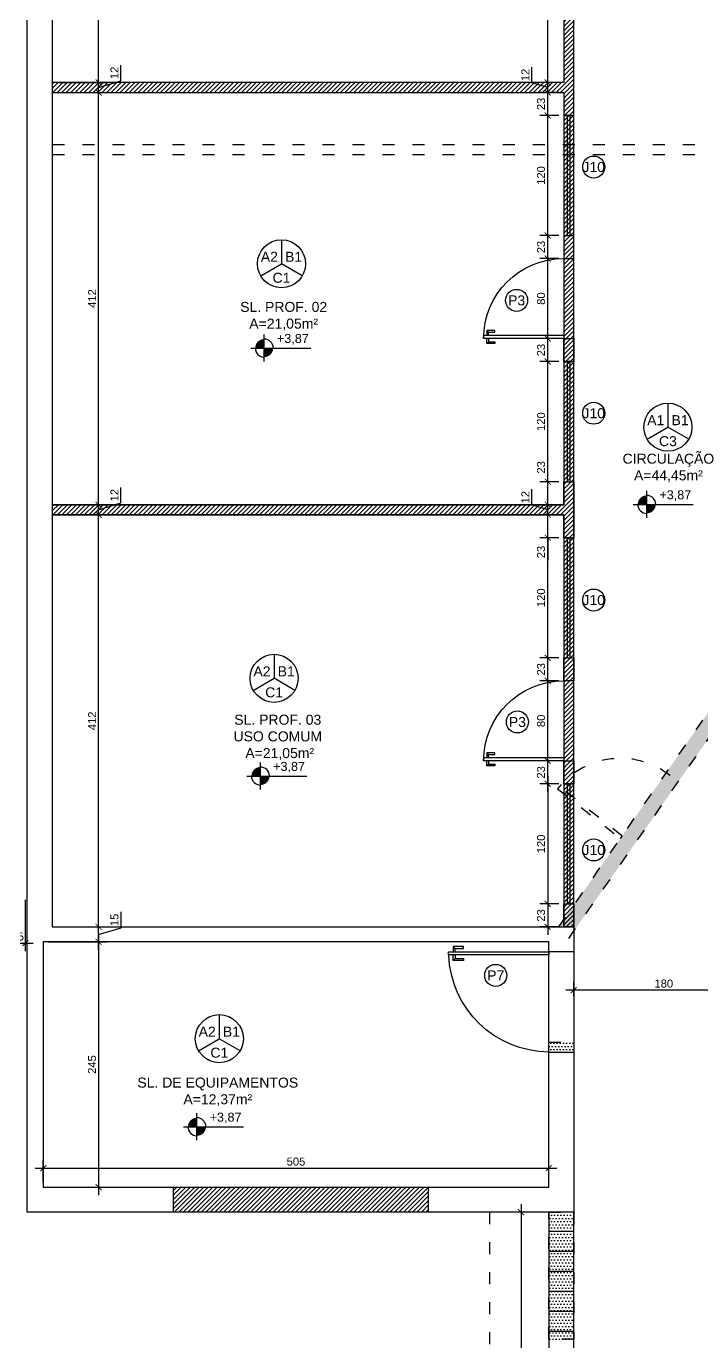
# Model space of a CAD drawing. Header units: millimetres. Extents: x 271 to 8721, y -7686 to -4716.
# Drawn here: x 5244 to 5919, y -7026 to -5711 of the extents above; entities that cross this region are included whole.
import ezdxf
from ezdxf.enums import TextEntityAlignment as Align

# ---------------------------------------------------------------- set-up
doc = ezdxf.new("R2010")
doc.units = ezdxf.units.MM
doc.linetypes.add('ACAD_ISO03W100', pattern=[30, 12, -18])
for name, color, linetype in [('construir', 10, 'Continuous'), ('CONSTRUIR - CARTONADO', 161, 'Continuous'), ('COTA', 8, 'Continuous'), ('demolir', 40, 'ACAD_ISO03W100'), ('demolir - gesso acartonado', 40, 'ACAD_ISO03W100'), ('Esquadrias', 4, 'Continuous'), ('HACHURA', 8, 'Continuous'), ('LEGENDA', 7, 'Continuous'), ('PAREDE', 5, 'Continuous'), ('Projeções', 6, 'ACAD_ISO03W100'), ('SOLEIRA', 8, 'Continuous'), ('Texto', 7, 'Continuous')]:
    doc.layers.add(name, color=color, linetype=linetype)
doc.styles.add('ARIAL', font='Arial.ttf')
doc.dimstyles.new('COTA 50', dxfattribs={"dimscale": 0.5, "dimtxt": 16, "dimasz": 12, "dimexe": 16, "dimexo": 10, "dimgap": 5, "dimtad": 1, "dimrnd": 0.5, "dimtxsty": 'ARIAL', "dimblk": 'ARCHTICK', "dimcen": 2.5, "dimdle": 16, "dimclrd": 8, "dimclre": 8, "dimclrt": 7, "dimadec": 0, "dimazin": 0, "dimtfac": 1, "dimtmove": 1, "dimatfit": 3, "dimfxl": 1, "dimarcsym": 0})
pattern_1 = [(0, (5282.4602, -15706.2104), (1.5875, 3.175), [0, -3.175])]

# ---------------------------------------------------------------- blocks, each defined once
blk = doc.blocks.new('_ArchTick')
at = {"layer": 'Texto', "color": 0, "const_width": 0.15}
blk.add_lwpolyline([(-0.5, -0.5), (0.5, 0.5)], dxfattribs=at)
blk = doc.blocks.new('*D48')
at = {"layer": 'COTA', "color": 8, "lineweight": -2, "transparency": 16777216}
for p, q in [((5228.2, -6584.1), (5228.2, -6635.3)), ((5243.2, -6584.1), (5243.2, -6635.3)), ((5220.2, -6627.3), (5251.2, -6627.3))]:
    blk.add_line(p, q, dxfattribs=at)
at = {"layer": 'Defpoints', "color": 0, "lineweight": -3, "transparency": 16777216}
for p in [(5228.2, -6579.1), (5243.2, -6579.1), (5243.2, -6627.3)]:
    blk.add_point(p, dxfattribs=at)
at = {"layer": 'COTA', "color": 8, "lineweight": -2, "transparency": 16777216, "xscale": 6, "yscale": 6, "zscale": 6, "rotation": 180}
blk.add_blockref('_ArchTick', (5228.2, -6627.3), dxfattribs=at)
at = {"layer": 'COTA', "color": 8, "lineweight": -2, "transparency": 16777216, "xscale": 6, "yscale": 6, "zscale": 6}
blk.add_blockref('_ArchTick', (5243.2, -6627.3), dxfattribs=at)
at = {"layer": 'COTA', "color": 7, "lineweight": -2, "transparency": 16777216, "insert": (5235.7, -6620.7), "char_height": 8, "attachment_point": 5, "style": 'ARIAL'}
blk.add_mtext('15', dxfattribs=at)
blk = doc.blocks.new('PORTA 80')
for p, q in [((-3, 0), (-3, 80)), ((-3, 80), (0, 80)), ((0, 0), (0, 80)), ((-6.4, 75.2), (-8, 76.7)), ((3.4, 75.2), (5, 76.7)), ((-3, 0), (0, 0))]:
    blk.add_line(p, q)
for points in [[(-3, 75.2), (-6.4, 75.2), (-6.4, 68.8), (-8, 68.8), (-8, 76.7), (-3, 76.7)], [(0, 75.2), (3.4, 75.2), (3.4, 68.8), (5, 68.8), (5, 76.7), (0, 76.7)]]:
    blk.add_lwpolyline(points)
at = {"color": 8}
blk.add_arc((0, 0), 80, 90, 180, dxfattribs=at)
blk = doc.blocks.new('IND.ESQ.')
at = {"layer": 'Texto'}
blk.add_circle((0, 0), 5.5, dxfattribs=at)
at = {"layer": 'Texto', "style": 'ARIAL'}
blk.add_attdef('PP', text='', height=5, dxfattribs=at).set_placement((0, 0), align=Align.MIDDLE_CENTER)
blk = doc.blocks.new('A$C1DFB60F3')
at = {"layer": 'Texto', "color": 0, "linetype": 'ByBlock'}
for p, q in [((0, -13.5), (0, 13.5)), ((-13.5, 0), (46.5, 0))]:
    blk.add_line(p, q, dxfattribs=at)
at = {"layer": 'Texto', "color": 0, "linetype": 'ByBlock', "const_width": 9}
for points in [[(-4.5, 0, -0.414214), (0, 4.5, -0.618034)], [(0, -4.5, 0.414214), (4.5, 0, 0.618034)]]:
    blk.add_lwpolyline(points, format="xyb", dxfattribs=at)
at = {"layer": 'Texto', "color": 0, "linetype": 'ByBlock'}
for start, end in [(0, 90), (180, 270)]:
    blk.add_arc((0, 0), 9, start, end, dxfattribs=at)
at = {"layer": 'Texto', "color": 0, "linetype": 'ByBlock', "style": 'ARIAL'}
blk.add_attdef('0,00', (12.7, 5.1), '', height=9, dxfattribs=at)
blk = doc.blocks.new('PIZZA')
at = {"layer": 'Texto'}
for points in [[(0, 12), (0, 0)], [(-10.39, -6), (0, 0)], [(10.39, -6), (0, 0)]]:
    blk.add_lwpolyline(points, dxfattribs=at)
blk.add_circle((0, 0), 12, dxfattribs=at)
at = {"layer": 'Texto', "style": 'ARIAL'}
for tag, p in [('A1', (-6.06, 3.5)), ('B1', (6.06, 3.5)), ('C1', (0, -7))]:
    blk.add_attdef(tag, text='', height=5, dxfattribs=at).set_placement(p, align=Align.MIDDLE_CENTER)
blk = doc.blocks.new('*D109')
at = {"layer": 'COTA', "color": 8, "lineweight": -2, "transparency": 16777216}
for p, q in [((5979.2, -6674.3), (5783.2, -6674.3)), ((5791.2, -6680.1), (5791.2, -6666.3)), ((5971.2, -6669.3), (5971.2, -6666.3))]:
    blk.add_line(p, q, dxfattribs=at)
at = {"layer": 'Defpoints', "color": 0, "lineweight": -3, "transparency": 16777216}
for p in [(5791.2, -6674.3), (5971.2, -6674.3), (5791.2, -6685.1)]:
    blk.add_point(p, dxfattribs=at)
at = {"layer": 'COTA', "color": 8, "lineweight": -2, "transparency": 16777216, "xscale": 6, "yscale": 6, "zscale": 6, "rotation": 180}
blk.add_blockref('_ArchTick', (5791.2, -6674.3), dxfattribs=at)
at = {"layer": 'COTA', "color": 8, "lineweight": -2, "transparency": 16777216, "xscale": 6, "yscale": 6, "zscale": 6}
blk.add_blockref('_ArchTick', (5971.2, -6674.3), dxfattribs=at)
at = {"layer": 'COTA', "color": 7, "lineweight": -2, "transparency": 16777216, "insert": (5881.2, -6667.7), "char_height": 8, "attachment_point": 5, "style": 'ARIAL'}
blk.add_mtext('180', dxfattribs=at)
blk = doc.blocks.new('*D197')
at = {"layer": 'COTA', "color": 8, "lineweight": -2, "transparency": 16777216}
for p, q in [((5261.2, -6866.1), (5261.2, -6844.2)), ((5766.2, -6866.1), (5766.2, -6844.2)), ((5253.2, -6852.2), (5774.2, -6852.2))]:
    blk.add_line(p, q, dxfattribs=at)
at = {"layer": 'Defpoints', "color": 0, "lineweight": -3, "transparency": 16777216}
for p in [(5766.2, -6852.2), (5261.2, -6871.1), (5766.2, -6871.1)]:
    blk.add_point(p, dxfattribs=at)
at = {"layer": 'COTA', "color": 8, "lineweight": -2, "transparency": 16777216, "xscale": 6, "yscale": 6, "zscale": 6, "rotation": 180}
blk.add_blockref('_ArchTick', (5261.2, -6852.2), dxfattribs=at)
at = {"layer": 'COTA', "color": 8, "lineweight": -2, "transparency": 16777216, "xscale": 6, "yscale": 6, "zscale": 6}
blk.add_blockref('_ArchTick', (5766.2, -6852.2), dxfattribs=at)
at = {"layer": 'COTA', "color": 7, "lineweight": -2, "transparency": 16777216, "insert": (5513.7, -6845.6), "char_height": 8, "attachment_point": 5, "style": 'ARIAL'}
blk.add_mtext('505', dxfattribs=at)
blk = doc.blocks.new('*D198')
at = {"layer": 'COTA', "color": 8, "lineweight": -2, "transparency": 16777216}
for p, q in [((5761.2, -6896.1), (5730.6, -6896.1)), ((5738.6, -6888.1), (5738.6, -7362.1)), ((5761.2, -7354.1), (5730.6, -7354.1))]:
    blk.add_line(p, q, dxfattribs=at)
at = {"layer": 'Defpoints', "color": 0, "lineweight": -3, "transparency": 16777216}
for p in [(5766.2, -6896.1), (5738.6, -7354.1), (5766.2, -7354.1)]:
    blk.add_point(p, dxfattribs=at)
at = {"layer": 'COTA', "color": 8, "lineweight": -2, "transparency": 16777216, "xscale": 6, "yscale": 6, "zscale": 6}
for p, rotation in [((5738.6, -6896.1), 90), ((5738.6, -7354.1), 270)]:
    blk.add_blockref('_ArchTick', p, dxfattribs=dict(at, rotation=rotation))
at = {"layer": 'COTA', "color": 7, "lineweight": -2, "transparency": 16777216, "insert": (5732, -7125.1), "char_height": 8, "attachment_point": 5, "rotation": 90, "style": 'ARIAL'}
blk.add_mtext('458', dxfattribs=at)
blk = doc.blocks.new('*D216')
at = {"layer": 'COTA', "color": 8, "lineweight": -2, "transparency": 16777216}
for p, q in [((5765.2, -5951.1), (5765.2, -5912.1)), ((5776.2, -5920.1), (5757.2, -5920.1)), ((5776.2, -5943.1), (5757.2, -5943.1))]:
    blk.add_line(p, q, dxfattribs=at)
at = {"layer": 'Defpoints', "color": 0, "lineweight": -3, "transparency": 16777216}
for p in [(5765.2, -5920.1), (5781.2, -5920.1), (5781.2, -5943.1)]:
    blk.add_point(p, dxfattribs=at)
at = {"layer": 'COTA', "color": 8, "lineweight": -2, "transparency": 16777216, "xscale": 6, "yscale": 6, "zscale": 6}
for p, rotation in [((5765.2, -5920.1), 90), ((5765.2, -5943.1), 270)]:
    blk.add_blockref('_ArchTick', p, dxfattribs=dict(at, rotation=rotation))
at = {"layer": 'COTA', "color": 7, "lineweight": -2, "transparency": 16777216, "insert": (5758.6, -5931.6), "char_height": 8, "attachment_point": 5, "rotation": 90, "style": 'ARIAL'}
blk.add_mtext('23', dxfattribs=at)
blk = doc.blocks.new('*D217')
at = {"layer": 'COTA', "color": 8, "lineweight": -2, "transparency": 16777216}
for p, q in [((5776.2, -6046.1), (5757.2, -6046.1)), ((5765.2, -6174.1), (5765.2, -6038.1)), ((5776.2, -6166.1), (5757.2, -6166.1))]:
    blk.add_line(p, q, dxfattribs=at)
at = {"layer": 'Defpoints', "color": 0, "lineweight": -3, "transparency": 16777216}
for p in [(5765.2, -6046.1), (5781.2, -6046.1), (5781.2, -6166.1)]:
    blk.add_point(p, dxfattribs=at)
at = {"layer": 'COTA', "color": 8, "lineweight": -2, "transparency": 16777216, "xscale": 6, "yscale": 6, "zscale": 6}
for p, rotation in [((5765.2, -6046.1), 90), ((5765.2, -6166.1), 270)]:
    blk.add_blockref('_ArchTick', p, dxfattribs=dict(at, rotation=rotation))
at = {"layer": 'COTA', "color": 7, "lineweight": -2, "transparency": 16777216, "insert": (5758.6, -6106.1), "char_height": 8, "attachment_point": 5, "rotation": 90, "style": 'ARIAL'}
blk.add_mtext('120', dxfattribs=at)
blk = doc.blocks.new('*D218')
at = {"layer": 'COTA', "color": 8, "lineweight": -2, "transparency": 16777216}
for p, q in [((5765.2, -6054.1), (5765.2, -6015.1)), ((5776.2, -6023.1), (5757.2, -6023.1)), ((5776.2, -6046.1), (5757.2, -6046.1))]:
    blk.add_line(p, q, dxfattribs=at)
at = {"layer": 'Defpoints', "color": 0, "lineweight": -3, "transparency": 16777216}
for p in [(5765.2, -6023.1), (5781.2, -6023.1), (5781.2, -6046.1)]:
    blk.add_point(p, dxfattribs=at)
at = {"layer": 'COTA', "color": 8, "lineweight": -2, "transparency": 16777216, "xscale": 6, "yscale": 6, "zscale": 6}
for p, rotation in [((5765.2, -6023.1), 90), ((5765.2, -6046.1), 270)]:
    blk.add_blockref('_ArchTick', p, dxfattribs=dict(at, rotation=rotation))
at = {"layer": 'COTA', "color": 7, "lineweight": -2, "transparency": 16777216, "insert": (5758.6, -6034.6), "char_height": 8, "attachment_point": 5, "rotation": 90, "style": 'ARIAL'}
blk.add_mtext('23', dxfattribs=at)
blk = doc.blocks.new('*D219')
at = {"layer": 'COTA', "color": 8, "lineweight": -2, "transparency": 16777216}
for p, q in [((5765.2, -6350.1), (5765.2, -6214.1)), ((5776.2, -6222.1), (5757.2, -6222.1)), ((5776.2, -6342.1), (5757.2, -6342.1))]:
    blk.add_line(p, q, dxfattribs=at)
at = {"layer": 'Defpoints', "color": 0, "lineweight": -3, "transparency": 16777216}
for p in [(5765.2, -6222.1), (5781.2, -6222.1), (5781.2, -6342.1)]:
    blk.add_point(p, dxfattribs=at)
at = {"layer": 'COTA', "color": 8, "lineweight": -2, "transparency": 16777216, "xscale": 6, "yscale": 6, "zscale": 6}
for p, rotation in [((5765.2, -6222.1), 90), ((5765.2, -6342.1), 270)]:
    blk.add_blockref('_ArchTick', p, dxfattribs=dict(at, rotation=rotation))
at = {"layer": 'COTA', "color": 7, "lineweight": -2, "transparency": 16777216, "insert": (5758.6, -6282.1), "char_height": 8, "attachment_point": 5, "rotation": 90, "style": 'ARIAL'}
blk.add_mtext('120', dxfattribs=at)
blk = doc.blocks.new('*D220')
at = {"layer": 'COTA', "color": 8, "lineweight": -2, "transparency": 16777216}
for p, q in [((5765.2, -6460.1), (5765.2, -6596.1)), ((5776.2, -6468.1), (5757.2, -6468.1)), ((5776.2, -6588.1), (5757.2, -6588.1))]:
    blk.add_line(p, q, dxfattribs=at)
at = {"layer": 'Defpoints', "color": 0, "lineweight": -3, "transparency": 16777216}
for p in [(5781.2, -6468.1), (5765.2, -6588.1), (5781.2, -6588.1)]:
    blk.add_point(p, dxfattribs=at)
at = {"layer": 'COTA', "color": 8, "lineweight": -2, "transparency": 16777216, "xscale": 6, "yscale": 6, "zscale": 6}
for p, rotation in [((5765.2, -6468.1), 90), ((5765.2, -6588.1), 270)]:
    blk.add_blockref('_ArchTick', p, dxfattribs=dict(at, rotation=rotation))
at = {"layer": 'COTA', "color": 7, "lineweight": -2, "transparency": 16777216, "insert": (5758.6, -6528.1), "char_height": 8, "attachment_point": 5, "rotation": 90, "style": 'ARIAL'}
blk.add_mtext('120', dxfattribs=at)
blk = doc.blocks.new('*D221')
at = {"layer": 'COTA', "color": 8, "lineweight": -2, "transparency": 16777216}
for p, q in [((5316.5, -6619.1), (5316.5, -6191.1)), ((5275.2, -6199.1), (5324.5, -6199.1)), ((5275.2, -6611.1), (5324.5, -6611.1))]:
    blk.add_line(p, q, dxfattribs=at)
at = {"layer": 'Defpoints', "color": 0, "lineweight": -3, "transparency": 16777216}
for p in [(5270.2, -6199.1), (5316.5, -6199.1), (5270.2, -6611.1)]:
    blk.add_point(p, dxfattribs=at)
at = {"layer": 'COTA', "color": 8, "lineweight": -2, "transparency": 16777216, "xscale": 6, "yscale": 6, "zscale": 6}
for p, rotation in [((5316.5, -6199.1), 90), ((5316.5, -6611.1), 270)]:
    blk.add_blockref('_ArchTick', p, dxfattribs=dict(at, rotation=rotation))
at = {"layer": 'COTA', "color": 7, "lineweight": -2, "transparency": 16777216, "insert": (5310, -6405.1), "char_height": 8, "attachment_point": 5, "rotation": 90, "style": 'ARIAL'}
blk.add_mtext('412', dxfattribs=at)
blk = doc.blocks.new('*D222')
at = {"layer": 'COTA', "color": 8, "lineweight": -2, "transparency": 16777216}
for p, q in [((5338.8, -6187.4), (5338.8, -6171.8)), ((5275.2, -6189.1), (5324.5, -6189.1)), ((5316.5, -6207.1), (5316.5, -6181.1)), ((5316.5, -6194.1), (5338.8, -6187.4)), ((5275.2, -6199.1), (5324.5, -6199.1))]:
    blk.add_line(p, q, dxfattribs=at)
at = {"layer": 'Defpoints', "color": 0, "lineweight": -3, "transparency": 16777216}
for p in [(5270.2, -6189.1), (5316.5, -6189.1), (5270.2, -6199.1)]:
    blk.add_point(p, dxfattribs=at)
at = {"layer": 'COTA', "color": 8, "lineweight": -2, "transparency": 16777216, "xscale": 6, "yscale": 6, "zscale": 6}
for p, rotation in [((5316.5, -6189.1), 90), ((5316.5, -6199.1), 270)]:
    blk.add_blockref('_ArchTick', p, dxfattribs=dict(at, rotation=rotation))
at = {"layer": 'COTA', "color": 7, "lineweight": -2, "transparency": 16777216, "insert": (5332.3, -6179.6), "char_height": 8, "attachment_point": 5, "rotation": 90, "style": 'ARIAL'}
blk.add_mtext('12', dxfattribs=at)
blk = doc.blocks.new('*D223')
at = {"layer": 'COTA', "color": 8, "lineweight": -2, "transparency": 16777216}
for p, q in [((5316.5, -6197.1), (5316.5, -5769.1)), ((5275.2, -5777.1), (5324.5, -5777.1)), ((5275.2, -6189.1), (5324.5, -6189.1))]:
    blk.add_line(p, q, dxfattribs=at)
at = {"layer": 'Defpoints', "color": 0, "lineweight": -3, "transparency": 16777216}
for p in [(5270.2, -5777.1), (5316.5, -5777.1), (5270.2, -6189.1)]:
    blk.add_point(p, dxfattribs=at)
at = {"layer": 'COTA', "color": 8, "lineweight": -2, "transparency": 16777216, "xscale": 6, "yscale": 6, "zscale": 6}
for p, rotation in [((5316.5, -5777.1), 90), ((5316.5, -6189.1), 270)]:
    blk.add_blockref('_ArchTick', p, dxfattribs=dict(at, rotation=rotation))
at = {"layer": 'COTA', "color": 7, "lineweight": -2, "transparency": 16777216, "insert": (5310, -5983.1), "char_height": 8, "attachment_point": 5, "rotation": 90, "style": 'ARIAL'}
blk.add_mtext('412', dxfattribs=at)
blk = doc.blocks.new('*D224')
at = {"layer": 'COTA', "color": 8, "lineweight": -2, "transparency": 16777216}
for p, q in [((5338.8, -5765.4), (5338.8, -5749.8)), ((5275.2, -5767.1), (5324.5, -5767.1)), ((5316.5, -5785.1), (5316.5, -5759.1)), ((5316.5, -5772.1), (5338.8, -5765.4)), ((5275.2, -5777.1), (5324.5, -5777.1))]:
    blk.add_line(p, q, dxfattribs=at)
at = {"layer": 'Defpoints', "color": 0, "lineweight": -3, "transparency": 16777216}
for p in [(5270.2, -5767.1), (5316.5, -5767.1), (5270.2, -5777.1)]:
    blk.add_point(p, dxfattribs=at)
at = {"layer": 'COTA', "color": 8, "lineweight": -2, "transparency": 16777216, "xscale": 6, "yscale": 6, "zscale": 6}
for p, rotation in [((5316.5, -5767.1), 90), ((5316.5, -5777.1), 270)]:
    blk.add_blockref('_ArchTick', p, dxfattribs=dict(at, rotation=rotation))
at = {"layer": 'COTA', "color": 7, "lineweight": -2, "transparency": 16777216, "insert": (5332.3, -5757.6), "char_height": 8, "attachment_point": 5, "rotation": 90, "style": 'ARIAL'}
blk.add_mtext('12', dxfattribs=at)
blk = doc.blocks.new('*D225')
at = {"layer": 'COTA', "color": 8, "lineweight": -2, "transparency": 16777216}
for p, q in [((5316.5, -5775.1), (5316.5, -5346.1)), ((5275.2, -5354.1), (5324.5, -5354.1)), ((5275.2, -5767.1), (5324.5, -5767.1))]:
    blk.add_line(p, q, dxfattribs=at)
at = {"layer": 'Defpoints', "color": 0, "lineweight": -3, "transparency": 16777216}
for p in [(5270.2, -5354.1), (5316.5, -5354.1), (5270.2, -5767.1)]:
    blk.add_point(p, dxfattribs=at)
at = {"layer": 'COTA', "color": 8, "lineweight": -2, "transparency": 16777216, "xscale": 6, "yscale": 6, "zscale": 6}
for p, rotation in [((5316.5, -5354.1), 90), ((5316.5, -5767.1), 270)]:
    blk.add_blockref('_ArchTick', p, dxfattribs=dict(at, rotation=rotation))
at = {"layer": 'COTA', "color": 7, "lineweight": -2, "transparency": 16777216, "insert": (5309.9, -5560.6), "char_height": 8, "attachment_point": 5, "rotation": 90, "style": 'ARIAL'}
blk.add_mtext('413', dxfattribs=at)
blk = doc.blocks.new('*D226')
at = {"layer": 'COTA', "color": 8, "lineweight": -2, "transparency": 16777216}
for p, q in [((5765.2, -6580.1), (5765.2, -6619.1)), ((5776.2, -6588.1), (5757.2, -6588.1)), ((5776.2, -6611.1), (5757.2, -6611.1))]:
    blk.add_line(p, q, dxfattribs=at)
at = {"layer": 'Defpoints', "color": 0, "lineweight": -3, "transparency": 16777216}
for p in [(5781.2, -6588.1), (5765.2, -6611.1), (5781.2, -6611.1)]:
    blk.add_point(p, dxfattribs=at)
at = {"layer": 'COTA', "color": 8, "lineweight": -2, "transparency": 16777216, "xscale": 6, "yscale": 6, "zscale": 6}
for p, rotation in [((5765.2, -6588.1), 90), ((5765.2, -6611.1), 270)]:
    blk.add_blockref('_ArchTick', p, dxfattribs=dict(at, rotation=rotation))
at = {"layer": 'COTA', "color": 7, "lineweight": -2, "transparency": 16777216, "insert": (5758.6, -6599.6), "char_height": 8, "attachment_point": 5, "rotation": 90, "style": 'ARIAL'}
blk.add_mtext('23', dxfattribs=at)
blk = doc.blocks.new('*D227')
at = {"layer": 'COTA', "color": 8, "lineweight": -2, "transparency": 16777216}
for p, q in [((5765.2, -6476.1), (5765.2, -6437.1)), ((5776.2, -6445.1), (5757.2, -6445.1)), ((5776.2, -6468.1), (5757.2, -6468.1))]:
    blk.add_line(p, q, dxfattribs=at)
at = {"layer": 'Defpoints', "color": 0, "lineweight": -3, "transparency": 16777216}
for p in [(5765.2, -6445.1), (5781.2, -6445.1), (5781.2, -6468.1)]:
    blk.add_point(p, dxfattribs=at)
at = {"layer": 'COTA', "color": 8, "lineweight": -2, "transparency": 16777216, "xscale": 6, "yscale": 6, "zscale": 6}
for p, rotation in [((5765.2, -6445.1), 90), ((5765.2, -6468.1), 270)]:
    blk.add_blockref('_ArchTick', p, dxfattribs=dict(at, rotation=rotation))
at = {"layer": 'COTA', "color": 7, "lineweight": -2, "transparency": 16777216, "insert": (5758.6, -6456.6), "char_height": 8, "attachment_point": 5, "rotation": 90, "style": 'ARIAL'}
blk.add_mtext('23', dxfattribs=at)
blk = doc.blocks.new('*D228')
at = {"layer": 'COTA', "color": 8, "lineweight": -2, "transparency": 16777216}
for p, q in [((5765.2, -6453.1), (5765.2, -6357.1)), ((5776.2, -6365.1), (5757.2, -6365.1)), ((5776.2, -6445.1), (5757.2, -6445.1))]:
    blk.add_line(p, q, dxfattribs=at)
at = {"layer": 'Defpoints', "color": 0, "lineweight": -3, "transparency": 16777216}
for p in [(5765.2, -6365.1), (5781.2, -6365.1), (5781.2, -6445.1)]:
    blk.add_point(p, dxfattribs=at)
at = {"layer": 'COTA', "color": 8, "lineweight": -2, "transparency": 16777216, "xscale": 6, "yscale": 6, "zscale": 6}
for p, rotation in [((5765.2, -6365.1), 90), ((5765.2, -6445.1), 270)]:
    blk.add_blockref('_ArchTick', p, dxfattribs=dict(at, rotation=rotation))
at = {"layer": 'COTA', "color": 7, "lineweight": -2, "transparency": 16777216, "insert": (5758.6, -6405.1), "char_height": 8, "attachment_point": 5, "rotation": 90, "style": 'ARIAL'}
blk.add_mtext('80', dxfattribs=at)
blk = doc.blocks.new('*D229')
at = {"layer": 'COTA', "color": 8, "lineweight": -2, "transparency": 16777216}
for p, q in [((5765.2, -6373.1), (5765.2, -6334.1)), ((5776.2, -6342.1), (5757.2, -6342.1)), ((5776.2, -6365.1), (5757.2, -6365.1))]:
    blk.add_line(p, q, dxfattribs=at)
at = {"layer": 'Defpoints', "color": 0, "lineweight": -3, "transparency": 16777216}
for p in [(5765.2, -6342.1), (5781.2, -6342.1), (5781.2, -6365.1)]:
    blk.add_point(p, dxfattribs=at)
at = {"layer": 'COTA', "color": 8, "lineweight": -2, "transparency": 16777216, "xscale": 6, "yscale": 6, "zscale": 6}
for p, rotation in [((5765.2, -6342.1), 90), ((5765.2, -6365.1), 270)]:
    blk.add_blockref('_ArchTick', p, dxfattribs=dict(at, rotation=rotation))
at = {"layer": 'COTA', "color": 7, "lineweight": -2, "transparency": 16777216, "insert": (5758.6, -6353.6), "char_height": 8, "attachment_point": 5, "rotation": 90, "style": 'ARIAL'}
blk.add_mtext('23', dxfattribs=at)
blk = doc.blocks.new('*D230')
at = {"layer": 'COTA', "color": 8, "lineweight": -2, "transparency": 16777216}
for p, q in [((5765.2, -6230.1), (5765.2, -6191.1)), ((5776.2, -6199.1), (5757.2, -6199.1)), ((5776.2, -6222.1), (5757.2, -6222.1)), ((5765.2, -6222.1), (5765.2, -6244.7))]:
    blk.add_line(p, q, dxfattribs=at)
at = {"layer": 'Defpoints', "color": 0, "lineweight": -3, "transparency": 16777216}
for p in [(5765.2, -6199.1), (5781.2, -6199.1), (5781.2, -6222.1)]:
    blk.add_point(p, dxfattribs=at)
at = {"layer": 'COTA', "color": 8, "lineweight": -2, "transparency": 16777216, "xscale": 6, "yscale": 6, "zscale": 6}
for p, rotation in [((5765.2, -6199.1), 90), ((5765.2, -6222.1), 270)]:
    blk.add_blockref('_ArchTick', p, dxfattribs=dict(at, rotation=rotation))
at = {"layer": 'COTA', "color": 7, "lineweight": -2, "transparency": 16777216, "insert": (5758.6, -6236.4), "char_height": 8, "attachment_point": 5, "rotation": 90, "style": 'ARIAL'}
blk.add_mtext('23', dxfattribs=at)
blk = doc.blocks.new('*D231')
at = {"layer": 'COTA', "color": 8, "lineweight": -2, "transparency": 16777216}
for p, q in [((5749.4, -6189.4), (5749.4, -6173.7)), ((5765.2, -6194.1), (5749.4, -6189.4)), ((5776.2, -6189.1), (5757.2, -6189.1)), ((5765.2, -6207.1), (5765.2, -6181.1)), ((5776.2, -6199.1), (5757.2, -6199.1))]:
    blk.add_line(p, q, dxfattribs=at)
at = {"layer": 'Defpoints', "color": 0, "lineweight": -3, "transparency": 16777216}
for p in [(5765.2, -6189.1), (5781.2, -6189.1), (5781.2, -6199.1)]:
    blk.add_point(p, dxfattribs=at)
at = {"layer": 'COTA', "color": 8, "lineweight": -2, "transparency": 16777216, "xscale": 6, "yscale": 6, "zscale": 6}
for p, rotation in [((5765.2, -6189.1), 90), ((5765.2, -6199.1), 270)]:
    blk.add_blockref('_ArchTick', p, dxfattribs=dict(at, rotation=rotation))
at = {"layer": 'COTA', "color": 7, "lineweight": -2, "transparency": 16777216, "insert": (5742.9, -6181.6), "char_height": 8, "attachment_point": 5, "rotation": 90, "style": 'ARIAL'}
blk.add_mtext('12', dxfattribs=at)
blk = doc.blocks.new('*D232')
at = {"layer": 'COTA', "color": 8, "lineweight": -2, "transparency": 16777216}
for p, q in [((5765.2, -6166.1), (5765.2, -6143.5)), ((5765.2, -6197.1), (5765.2, -6158.1)), ((5776.2, -6166.1), (5757.2, -6166.1)), ((5776.2, -6189.1), (5757.2, -6189.1))]:
    blk.add_line(p, q, dxfattribs=at)
at = {"layer": 'Defpoints', "color": 0, "lineweight": -3, "transparency": 16777216}
for p in [(5765.2, -6166.1), (5781.2, -6166.1), (5781.2, -6189.1)]:
    blk.add_point(p, dxfattribs=at)
at = {"layer": 'COTA', "color": 8, "lineweight": -2, "transparency": 16777216, "xscale": 6, "yscale": 6, "zscale": 6}
for p, rotation in [((5765.2, -6166.1), 90), ((5765.2, -6189.1), 270)]:
    blk.add_blockref('_ArchTick', p, dxfattribs=dict(at, rotation=rotation))
at = {"layer": 'COTA', "color": 7, "lineweight": -2, "transparency": 16777216, "insert": (5758.6, -6151.8), "char_height": 8, "attachment_point": 5, "rotation": 90, "style": 'ARIAL'}
blk.add_mtext('23', dxfattribs=at)
blk = doc.blocks.new('*D233')
at = {"layer": 'COTA', "color": 8, "lineweight": -2, "transparency": 16777216}
for p, q in [((5765.2, -6031.1), (5765.2, -5935.1)), ((5776.2, -5943.1), (5757.2, -5943.1)), ((5776.2, -6023.1), (5757.2, -6023.1))]:
    blk.add_line(p, q, dxfattribs=at)
at = {"layer": 'Defpoints', "color": 0, "lineweight": -3, "transparency": 16777216}
for p in [(5765.2, -5943.1), (5781.2, -5943.1), (5781.2, -6023.1)]:
    blk.add_point(p, dxfattribs=at)
at = {"layer": 'COTA', "color": 8, "lineweight": -2, "transparency": 16777216, "xscale": 6, "yscale": 6, "zscale": 6}
for p, rotation in [((5765.2, -5943.1), 90), ((5765.2, -6023.1), 270)]:
    blk.add_blockref('_ArchTick', p, dxfattribs=dict(at, rotation=rotation))
at = {"layer": 'COTA', "color": 7, "lineweight": -2, "transparency": 16777216, "insert": (5758.6, -5983.1), "char_height": 8, "attachment_point": 5, "rotation": 90, "style": 'ARIAL'}
blk.add_mtext('80', dxfattribs=at)
blk = doc.blocks.new('*D234')
at = {"layer": 'COTA', "color": 8, "lineweight": -2, "transparency": 16777216}
for p, q in [((5765.2, -5928.1), (5765.2, -5792.1)), ((5776.2, -5800.1), (5757.2, -5800.1)), ((5776.2, -5920.1), (5757.2, -5920.1))]:
    blk.add_line(p, q, dxfattribs=at)
at = {"layer": 'Defpoints', "color": 0, "lineweight": -3, "transparency": 16777216}
for p in [(5765.2, -5800.1), (5781.2, -5800.1), (5781.2, -5920.1)]:
    blk.add_point(p, dxfattribs=at)
at = {"layer": 'COTA', "color": 8, "lineweight": -2, "transparency": 16777216, "xscale": 6, "yscale": 6, "zscale": 6}
for p, rotation in [((5765.2, -5800.1), 90), ((5765.2, -5920.1), 270)]:
    blk.add_blockref('_ArchTick', p, dxfattribs=dict(at, rotation=rotation))
at = {"layer": 'COTA', "color": 7, "lineweight": -2, "transparency": 16777216, "insert": (5758.6, -5860.1), "char_height": 8, "attachment_point": 5, "rotation": 90, "style": 'ARIAL'}
blk.add_mtext('120', dxfattribs=at)
blk = doc.blocks.new('*D235')
at = {"layer": 'COTA', "color": 8, "lineweight": -2, "transparency": 16777216}
for p, q in [((5765.2, -5808.1), (5765.2, -5769.1)), ((5776.2, -5777.1), (5757.2, -5777.1)), ((5776.2, -5800.1), (5757.2, -5800.1))]:
    blk.add_line(p, q, dxfattribs=at)
at = {"layer": 'Defpoints', "color": 0, "lineweight": -3, "transparency": 16777216}
for p in [(5765.2, -5777.1), (5781.2, -5777.1), (5781.2, -5800.1)]:
    blk.add_point(p, dxfattribs=at)
at = {"layer": 'COTA', "color": 8, "lineweight": -2, "transparency": 16777216, "xscale": 6, "yscale": 6, "zscale": 6}
for p, rotation in [((5765.2, -5777.1), 90), ((5765.2, -5800.1), 270)]:
    blk.add_blockref('_ArchTick', p, dxfattribs=dict(at, rotation=rotation))
at = {"layer": 'COTA', "color": 7, "lineweight": -2, "transparency": 16777216, "insert": (5758.6, -5788.6), "char_height": 8, "attachment_point": 5, "rotation": 90, "style": 'ARIAL'}
blk.add_mtext('23', dxfattribs=at)
blk = doc.blocks.new('*D236')
at = {"layer": 'COTA', "color": 8, "lineweight": -2, "transparency": 16777216}
for p, q in [((5749.4, -5767.4), (5749.4, -5751.7)), ((5765.2, -5772.1), (5749.4, -5767.4)), ((5776.2, -5767.1), (5757.2, -5767.1)), ((5765.2, -5785.1), (5765.2, -5759.1)), ((5776.2, -5777.1), (5757.2, -5777.1))]:
    blk.add_line(p, q, dxfattribs=at)
at = {"layer": 'Defpoints', "color": 0, "lineweight": -3, "transparency": 16777216}
for p in [(5765.2, -5767.1), (5781.2, -5767.1), (5781.2, -5777.1)]:
    blk.add_point(p, dxfattribs=at)
at = {"layer": 'COTA', "color": 8, "lineweight": -2, "transparency": 16777216, "xscale": 6, "yscale": 6, "zscale": 6}
for p, rotation in [((5765.2, -5767.1), 90), ((5765.2, -5777.1), 270)]:
    blk.add_blockref('_ArchTick', p, dxfattribs=dict(at, rotation=rotation))
at = {"layer": 'COTA', "color": 7, "lineweight": -2, "transparency": 16777216, "insert": (5742.9, -5759.6), "char_height": 8, "attachment_point": 5, "rotation": 90, "style": 'ARIAL'}
blk.add_mtext('12', dxfattribs=at)
blk = doc.blocks.new('*D237')
at = {"layer": 'COTA', "color": 8, "lineweight": -2, "transparency": 16777216}
for p, q in [((5776.2, -5599.1), (5757.2, -5599.1)), ((5765.2, -5775.1), (5765.2, -5591.1)), ((5776.2, -5767.1), (5757.2, -5767.1))]:
    blk.add_line(p, q, dxfattribs=at)
at = {"layer": 'Defpoints', "color": 0, "lineweight": -3, "transparency": 16777216}
for p in [(5765.2, -5599.1), (5781.2, -5599.1), (5781.2, -5767.1)]:
    blk.add_point(p, dxfattribs=at)
at = {"layer": 'COTA', "color": 8, "lineweight": -2, "transparency": 16777216, "xscale": 6, "yscale": 6, "zscale": 6}
for p, rotation in [((5765.2, -5599.1), 90), ((5765.2, -5767.1), 270)]:
    blk.add_blockref('_ArchTick', p, dxfattribs=dict(at, rotation=rotation))
at = {"layer": 'COTA', "color": 7, "lineweight": -2, "transparency": 16777216, "insert": (5758.6, -5683.1), "char_height": 8, "attachment_point": 5, "rotation": 90, "style": 'ARIAL'}
blk.add_mtext('168', dxfattribs=at)
blk = doc.blocks.new('*D240')
at = {"layer": 'COTA', "color": 8, "lineweight": -2, "transparency": 16777216}
for p, q in [((5316.5, -6618.1), (5316.5, -6879.1)), ((5266.2, -6626.1), (5324.5, -6626.1)), ((5266.2, -6871.1), (5324.5, -6871.1))]:
    blk.add_line(p, q, dxfattribs=at)
at = {"layer": 'Defpoints', "color": 0, "lineweight": -3, "transparency": 16777216}
for p in [(5261.2, -6626.1), (5261.2, -6871.1), (5316.5, -6871.1)]:
    blk.add_point(p, dxfattribs=at)
at = {"layer": 'COTA', "color": 8, "lineweight": -2, "transparency": 16777216, "xscale": 6, "yscale": 6, "zscale": 6}
for p, rotation in [((5316.5, -6626.1), 90), ((5316.5, -6871.1), 270)]:
    blk.add_blockref('_ArchTick', p, dxfattribs=dict(at, rotation=rotation))
at = {"layer": 'COTA', "color": 7, "lineweight": -2, "transparency": 16777216, "insert": (5309.9, -6748.6), "char_height": 8, "attachment_point": 5, "rotation": 90, "style": 'ARIAL'}
blk.add_mtext('245', dxfattribs=at)
blk = doc.blocks.new('P100')
for p, q in [((100, 0), (0, 0)), ((0, 0), (0, -3)), ((100, -3), (100, 0)), ((0, -3), (100, -3)), ((95.4, 0), (93.4, 0))]:
    blk.add_line(p, q)
at = {"color": 8}
for p, q in [((85, 3.4), (85, 5.5)), ((85, 5.5), (95.4, 5.5)), ((93.4, 3.4), (85, 3.4)), ((93.4, 3.4), (95.4, 5.5)), ((93.4, 0), (93.4, 3.4)), ((95.4, 5.5), (95.4, 0)), ((93.4, -6.4), (85, -6.4)), ((85, -6.4), (85, -8.5)), ((85, -8.5), (95.4, -8.5)), ((93.4, -3), (93.4, -6.4)), ((93.4, -6.4), (95.4, -8.5)), ((95.4, -8.5), (95.4, -3))]:
    blk.add_line(p, q, dxfattribs=at)
blk.add_arc((-0.7, 0.7), 100.7, 270.3729, 357.8825, dxfattribs=at)
blk = doc.blocks.new('*D241')
at = {"layer": 'COTA', "color": 8, "lineweight": -2, "transparency": 16777216}
for p, q in [((5338.9, -6611.9), (5338.9, -6596.1)), ((5316.5, -6634.1), (5316.5, -6603.1)), ((5316.5, -6618.6), (5338.9, -6611.9)), ((5320.2, -6611.1), (5324.5, -6611.1)), ((5266.2, -6626.1), (5324.5, -6626.1))]:
    blk.add_line(p, q, dxfattribs=at)
at = {"layer": 'Defpoints', "color": 0, "lineweight": -3, "transparency": 16777216}
for p in [(5315.2, -6611.1), (5316.5, -6611.1), (5261.2, -6626.1)]:
    blk.add_point(p, dxfattribs=at)
at = {"layer": 'COTA', "color": 8, "lineweight": -2, "transparency": 16777216, "xscale": 6, "yscale": 6, "zscale": 6}
for p, rotation in [((5316.5, -6611.1), 90), ((5316.5, -6626.1), 270)]:
    blk.add_blockref('_ArchTick', p, dxfattribs=dict(at, rotation=rotation))
at = {"layer": 'COTA', "color": 7, "lineweight": -2, "transparency": 16777216, "insert": (5332.3, -6604), "char_height": 8, "attachment_point": 5, "rotation": 90, "style": 'ARIAL'}
blk.add_mtext('15', dxfattribs=at)

msp = doc.modelspace()

# ---------------------------------------------------------------- hatches: boundary and pattern name
at = {"layer": 'construir'}
h = msp.add_hatch(dxfattribs=at)
h.set_pattern_fill('ANSI31', color=256, style=0)
h.set_pattern_definition([(45, (7031.2136, -7219.0926), (-2.245064, 2.245064), [])])
h.paths.add_polyline_path([(5646.214, -6871.093), (5391.214, -6871.093), (5391.214, -6896.093), (5646.214, -6896.093)])
h.paths.add_polyline_path([(6176.214, -7066.093), (6096.214, -7066.093), (6096.214, -7081.093), (6176.214, -7081.093)], flags=16)
h.paths.add_polyline_path([(7031.214, -7066.093), (6716.214, -7066.093), (6706.214, -7066.093), (6526.214, -7066.093), (6526.214, -7081.093), (7031.214, -7081.093)])
h.paths.add_polyline_path([(6526.214, -7066.093), (6426.214, -7066.093), (6426.214, -7081.093), (6526.214, -7081.093)])
h.paths.add_polyline_path([(6426.214, -7066.093), (6291.214, -7066.093), (6291.214, -7080.805, -0.00089522), (6291.214, -7081.093), (6401.214, -7081.093), (6401.214, -7354.093), (6416.214, -7354.093), (6416.214, -7081.093), (6426.214, -7081.093)])
h.paths.add_polyline_path([(6291.214, -7066.093), (6211.214, -7066.093), (6211.214, -7081.093), (6291.214, -7081.093)])
h.paths.add_polyline_path([(6211.214, -7066.093), (6176.214, -7066.093), (6176.214, -7081.093), (6186.214, -7081.093), (6186.214, -7354.093), (6201.214, -7354.093), (6201.214, -7081.093), (6211.214, -7081.093)])
h.paths.add_polyline_path([(6176.214, -7066.093), (6096.214, -7066.093), (6096.214, -7081.093), (6176.214, -7081.093)], flags=17)
h.paths.add_polyline_path([(6176.214, -7066.093), (5971.214, -7066.093), (5971.214, -7354.093), (5986.214, -7354.093), (5986.214, -7081.093), (6176.214, -7081.093)])
h.paths.add_polyline_path([(6017.214, -7354.093), (5961.214, -7354.093), (5961.214, -7369.093), (6017.214, -7369.093)])
h.paths.add_polyline_path([(7056.214, -7081.093), (7045.214, -7081.093), (7045.214, -7219.093), (7056.214, -7219.093)])
h.paths.add_polyline_path([(7045.214, -7081.093), (7042.214, -7081.093), (7042.214, -7219.093), (7045.214, -7219.093)])
h.paths.add_polyline_path([(7042.214, -7081.093), (7031.214, -7081.093), (7031.214, -7219.093), (7042.214, -7219.093)])
at = {"layer": 'CONSTRUIR - CARTONADO'}
h = msp.add_hatch(dxfattribs=at)
h.set_pattern_fill('ANSI31', color=256, style=0)
h.set_pattern_definition([(45, (4705.7136, -6104.0926), (-2.245064, 2.245064), [])])
h.paths.add_polyline_path([(5801.214, -5329.093), (5670.214, -5329.093), (5670.214, -5354.093), (5801.214, -5354.093)], flags=17)
h.paths.add_polyline_path([(5791.214, -6611.093), (5791.214, -5354.093), (5801.214, -5354.093), (5801.214, -5329.093), (5670.214, -5329.093), (5670.214, -5354.093), (5781.214, -5354.093), (5781.214, -5767.093), (5270.214, -5767.093), (5270.214, -5777.093), (5781.214, -5777.093), (5781.214, -6189.093), (5270.214, -6189.093), (5270.214, -6199.093), (5781.214, -6199.093), (5781.214, -6589.093), (5781.214, -6593.593), (5781.214, -6611.093)])
at = {"layer": 'demolir'}
h = msp.add_hatch(dxfattribs=at)
h.set_pattern_fill('DOTS', color=256, scale=2, style=0)
h.set_pattern_definition(pattern_1)
h.paths.add_polyline_path([(6060.214, -6230.589), (6045.214, -6225.246), (5981.214, -6317.046), (5981.214, -6343.606)])
h.paths.add_polyline_path([(5981.214, -6317.046), (5971.214, -6331.389), (5971.214, -6357.911), (5981.214, -6343.606)])
h.paths.add_polyline_path([(5971.214, -6331.389), (5791.214, -6589.577), (5791.214, -6611.093), (5791.214, -6615.416), (5971.214, -6357.911)])
h.paths.add_polyline_path([(5791.214, -6589.577), (5781.214, -6603.921), (5781.214, -6611.093), (5791.214, -6611.093)])
h.paths.add_polyline_path([(5781.214, -6603.921), (5776.214, -6611.093), (5781.214, -6611.093)])
h.paths.add_polyline_path([(6045.214, -6225.246), (6060.214, -6230.589), (6060.214, -5839.093), (6045.214, -5839.093)])
h = msp.add_hatch(dxfattribs=at)
h.set_pattern_fill('DOTS', color=256, scale=2, style=0)
h.set_pattern_definition(pattern_1)
h.paths.add_polyline_path([(5791.214, -6726.093), (5766.214, -6726.093), (5766.214, -6736.093), (5791.214, -6736.093)])
h = msp.add_hatch(dxfattribs=at)
h.set_pattern_fill('DOTS', color=256, scale=2, style=0)
h.set_pattern_definition([(0, (5778.4602, -16189.2104), (1.5875, 3.175), [0, -3.175])])
h.paths.add_polyline_path([(5791.214, -7023.093), (5766.214, -7023.093), (5766.214, -6896.093), (5791.214, -6896.093)])
at = {"layer": 'HACHURA'}
h = msp.add_hatch(dxfattribs=at)
h.set_pattern_fill('_USER', color=256, scale=20, angle=180, style=0, pattern_type=0)
h.set_pattern_definition([(180, (5766.214, -7235.093), (-2e-15, -20), [])])
h.paths.add_polyline_path([(5791.214, -6896.093), (5766.214, -6896.093), (5766.214, -7354.093), (5791.214, -7354.093)])

# ---------------------------------------------------------------- linework, layer by layer
at = {"layer": 'construir'}
msp.add_lwpolyline([(5791.214, -6611.093), (5791.214, -5354.093), (5801.214, -5354.093), (5801.214, -5329.093), (5670.214, -5329.093), (5670.214, -5354.093), (5781.214, -5354.093), (5781.214, -5767.093), (5270.214, -5767.093), (5270.214, -5777.093), (5781.214, -5777.093), (5781.214, -6189.093), (5270.214, -6189.093), (5270.214, -6199.093), (5781.214, -6199.093), (5781.214, -6589.093), (5781.214, -6589.093), (5781.214, -6593.593), (5781.214, -6593.593), (5781.214, -6611.093)], close=True, dxfattribs=at)
for points in [[(5391.214, -6896.093), (5391.214, -6871.093)], [(5646.214, -6896.093), (5646.214, -6871.093)]]:
    msp.add_lwpolyline(points, dxfattribs=at)
at = {"layer": 'demolir'}
for points in [[(5776.214, -6611.093), (6045.214, -6225.246), (6045.214, -5839.093)], [(5786.244, -6622.527), (6060.214, -6230.589), (6060.214, -5839.093)], [(5766.214, -6726.093), (5791.214, -6726.093)], [(5766.214, -6736.093), (5791.214, -6736.093)]]:
    msp.add_lwpolyline(points, dxfattribs=at)
for points in [[(5777.005, -6470.643), (5775.145, -6472.996), (5837.896, -6522.617), (5839.756, -6520.264)], [(5791.214, -7023.093), (5766.214, -7023.093), (5766.214, -6896.093), (5791.214, -6896.093)]]:
    msp.add_lwpolyline(points, close=True, dxfattribs=at)
msp.add_arc((5837.896, -6522.617), 80, 51.664137, 141.664137, dxfattribs=at)
at = {"layer": 'demolir - gesso acartonado'}
for points in [[(5270.214, -5829.093), (6250.214, -5829.093)], [(5270.214, -5839.093), (6250.214, -5839.093)]]:
    msp.add_lwpolyline(points, dxfattribs=at)
at = {"layer": 'Esquadrias', "color": 8}
for points in [[(5791.214, -5800.093), (5781.214, -5800.093), (5781.214, -5920.093), (5791.214, -5920.093)], [(5791.214, -6046.093), (5781.214, -6046.093), (5781.214, -6166.093), (5791.214, -6166.093)], [(5791.214, -6222.093), (5781.214, -6222.093), (5781.214, -6342.093), (5791.214, -6342.093)], [(5791.214, -6468.093), (5781.214, -6468.093), (5781.214, -6588.093), (5791.214, -6588.093)]]:
    msp.add_lwpolyline(points, close=True, dxfattribs=at)
at = {"layer": 'Esquadrias'}
for points in [[(5787.714, -5800.093), (5784.714, -5800.093), (5784.714, -5920.093), (5787.714, -5920.093)], [(5787.714, -6046.093), (5784.714, -6046.093), (5784.714, -6166.093), (5787.714, -6166.093)], [(5787.714, -6222.093), (5784.714, -6222.093), (5784.714, -6342.093), (5787.714, -6342.093)], [(5787.714, -6468.093), (5784.714, -6468.093), (5784.714, -6588.093), (5787.714, -6588.093)], [(5791.214, -6896.093), (5766.214, -6896.093), (5766.214, -7354.093), (5791.214, -7354.093)]]:
    msp.add_lwpolyline(points, close=True, dxfattribs=at)
at = {"layer": 'PAREDE'}
for p, q in [((5781.214, -5800.093), (5791.214, -5800.093)), ((5781.214, -5920.093), (5791.214, -5920.093)), ((5781.214, -6046.093), (5791.214, -6046.093)), ((5781.214, -6166.093), (5791.214, -6166.093)), ((5781.214, -6222.093), (5791.214, -6222.093)), ((5781.214, -6342.093), (5791.214, -6342.093)), ((5781.214, -6468.093), (5791.214, -6468.093))]:
    msp.add_line(p, q, dxfattribs=at)
msp.add_lwpolyline([(5791.214, -6871.093), (5791.214, -6896.093), (5245.214, -6896.093), (5245.214, -5329.093), (5245.214, -5329.093), (5315.214, -5329.093), (5315.214, -5354.093), (5270.214, -5354.093), (5270.214, -6611.093), (5791.214, -6611.093), (5791.214, -6636.093), (5766.214, -6636.093), (5766.214, -6626.093), (5261.214, -6626.093), (5261.214, -6871.093), (5766.214, -6871.093), (5766.214, -6736.093), (5791.214, -6736.093), (5791.214, -6871.093)], close=True, dxfattribs=at)
for points in [[(5791.214, -5800.093), (5791.214, -5599.093), (5781.214, -5599.093), (5781.214, -5767.093), (5270.214, -5767.093)], [(5270.214, -5777.093), (5781.214, -5777.093), (5781.214, -5800.093)], [(5781.214, -5920.093), (5781.214, -5943.093), (5791.214, -5943.093), (5791.214, -5920.093)], [(5781.214, -6046.093), (5781.214, -6023.093), (5791.214, -6023.093), (5791.214, -6046.093)], [(5270.214, -6189.093), (5781.214, -6189.093), (5781.214, -6166.093)], [(5791.214, -6166.093), (5791.214, -6222.093)], [(5781.214, -6222.093), (5781.214, -6199.093), (5270.214, -6199.093)], [(5791.214, -6342.093), (5791.214, -6365.093), (5781.214, -6365.093), (5781.214, -6342.093)], [(5781.214, -6468.093), (5781.214, -6445.093), (5791.214, -6445.093), (5791.214, -6468.093)], [(5781.214, -6588.093), (5791.214, -6588.093), (5791.214, -6611.093), (5781.214, -6611.093), (5781.214, -6588.093), (5781.214, -6588.093)]]:
    msp.add_lwpolyline(points, dxfattribs=at)
at = {"layer": 'Projeções'}
msp.add_lwpolyline([(5707.214, -6896.093), (5707.214, -7556.811), (7741.403, -7556.811, 0), (7741.403, -7556.811), (7741.403, -5110.214)], format="xyb", dxfattribs=at)
at = {"layer": 'SOLEIRA'}
for points in [[(5781.214, -5943.093), (5781.214, -6023.093)], [(5791.214, -6023.093), (5791.214, -5943.093)], [(5781.214, -6365.093), (5781.214, -6445.093)], [(5791.214, -6445.093), (5791.214, -6365.093)], [(5766.214, -6736.093), (5766.214, -6636.093)], [(5791.214, -6636.093), (5791.214, -6736.093)]]:
    msp.add_lwpolyline(points, dxfattribs=at)

# ---------------------------------------------------------------- block references
at = {"layer": 'Esquadrias', "xscale": -1, "rotation": 90}
for p in [(5781.214, -6023.093), (5781.214, -6445.093)]:
    msp.add_blockref('PORTA 80', p, dxfattribs=at)
at = {"layer": 'Esquadrias', "xscale": -1}
msp.add_blockref('P100', (5766.214, -6636.093), dxfattribs=at)
at = {"layer": 'LEGENDA', "xscale": 2, "yscale": 2, "zscale": 2}
for p, values in [((5811.214, -5851.674), {'PP': 'J10'}), ((5734.153, -5984.905), {'PP': 'P3'}), ((5811.214, -6097.674), {'PP': 'J10'}), ((5811.214, -6284.424), {'PP': 'J10'}), ((5734.938, -6406.25), {'PP': 'P3'}), ((5811.214, -6534.154), {'PP': 'J10'}), ((5713.291, -6659.498), {'PP': 'P7'})]:
    msp.add_blockref('IND.ESQ.', p, dxfattribs=at).add_auto_attribs(values)
at = {"layer": 'LEGENDA'}
for p in [(5481.962, -6032.566), (5864.168, -6188.808), (5478.186, -6460.235), (5414.724, -6810.764)]:
    msp.add_blockref('A$C1DFB60F3', p, dxfattribs=at).add_auto_attribs({'0,00': '+3,87'})
at = {"layer": 'Texto', "xscale": 2, "yscale": 2, "zscale": 2}
for p, values in [((5499.209, -5948.328), {'C1': 'C1', 'B1': 'B1', 'A1': 'A2'}), ((5885.336, -6111.629), {'C1': 'C3', 'B1': 'B1', 'A1': 'A1'}), ((5491.836, -6362.62), {'C1': 'C1', 'B1': 'B1', 'A1': 'A2'}), ((5437.077, -6722.723), {'C1': 'C1', 'B1': 'B1', 'A1': 'A2'})]:
    msp.add_blockref('PIZZA', p, dxfattribs=at).add_auto_attribs(values)

# ---------------------------------------------------------------- texts
at = {"layer": 'Texto', "char_height": 10, "attachment_point": 2, "style": 'ARIAL'}
for s, insert, width in [('SL. PROF. 02 A=21,05m²', (5501.392, -5986.46), 86.95771), ('CIRCULAÇÃO A=44,45m²', (5885.841, -6138.135), 91.59618), ('SL. PROF. 03\\PUSO COMUM\\P A=21,05m²', (5495.504, -6398.98), 86.95771), ('SL. DE EQUIPAMENTOS\\PA=12,37m²', (5435.544, -6761.606), 176.81134)]:
    msp.add_mtext(s, dxfattribs=dict(at, insert=insert, width=width))

# ---------------------------------------------------------------- dimensions: what is measured, and where the dimension line sits
at = {"layer": 'COTA'}
for base, p1, p2, picture, middle in [((5316.494, -5354.093), (5270.214, -5767.093), (5270.214, -5354.093), '*D225', (5309.907, -5560.593)), ((5765.208, -5599.093), (5781.214, -5767.093), (5781.214, -5599.093), '*D237', (5758.623, -5683.093)), ((5316.494, -5777.093), (5270.214, -6189.093), (5270.214, -5777.093), '*D223', (5309.978, -5983.093)), ((5765.208, -5777.093), (5781.214, -5800.093), (5781.214, -5777.093), '*D235', (5758.621, -5788.593)), ((5765.208, -5800.093), (5781.214, -5920.093), (5781.214, -5800.093), '*D234', (5758.623, -5860.093)), ((5765.208, -5920.093), (5781.214, -5943.093), (5781.214, -5920.093), '*D216', (5758.621, -5931.593)), ((5765.208, -5943.093), (5781.214, -6023.093), (5781.214, -5943.093), '*D233', (5758.623, -5983.093)), ((5765.208, -6023.093), (5781.214, -6046.093), (5781.214, -6023.093), '*D218', (5758.621, -6034.593)), ((5765.208, -6046.093), (5781.214, -6166.093), (5781.214, -6046.093), '*D217', (5758.623, -6106.093)), ((5316.494, -6199.093), (5270.214, -6611.093), (5270.214, -6199.093), '*D221', (5309.978, -6405.093)), ((5765.208, -6222.093), (5781.214, -6342.093), (5781.214, -6222.093), '*D219', (5758.623, -6282.093)), ((5765.208, -6342.093), (5781.214, -6365.093), (5781.214, -6342.093), '*D229', (5758.621, -6353.593)), ((5765.208, -6365.093), (5781.214, -6445.093), (5781.214, -6365.093), '*D228', (5758.623, -6405.093)), ((5765.208, -6445.093), (5781.214, -6468.093), (5781.214, -6445.093), '*D227', (5758.621, -6456.593)), ((5765.208, -6588.093), (5781.214, -6468.093), (5781.214, -6588.093), '*D220', (5758.623, -6528.093)), ((5765.208, -6611.093), (5781.214, -6588.093), (5781.214, -6611.093), '*D226', (5758.621, -6599.593)), ((5316.494, -6611.093), (5261.214, -6626.093), (5315.214, -6611.093), '*D241', (5332.329, -6609.367)), ((5316.494, -6871.093), (5261.214, -6626.093), (5261.214, -6871.093), '*D240', (5309.909, -6748.593)), ((5738.562, -7354.093), (5766.214, -6896.093), (5766.214, -7354.093), '*D198', (5731.978, -7125.093))]:
    dim = msp.add_linear_dim(base=base, p1=p1, p2=p2, angle=90, dimstyle='COTA 50', dxfattribs=at)
    dim.commit()
    dim.dimension.update_dxf_attribs({"geometry": picture, "text_midpoint": middle})
for base, p1, p2, picture, middle in [((5316.494, -5767.093), (5270.214, -5777.093), (5270.214, -5767.093), '*D224', (5332.26, -5762.908)), ((5765.208, -5767.093), (5781.214, -5777.093), (5781.214, -5767.093), '*D236', (5742.925, -5764.863)), ((5316.494, -6189.093), (5270.214, -6199.093), (5270.214, -6189.093), '*D222', (5332.26, -6184.908)), ((5765.208, -6189.093), (5781.214, -6199.093), (5781.214, -6189.093), '*D231', (5742.925, -6186.863))]:
    dim = msp.add_linear_dim(base=base, p1=p1, p2=p2, angle=90, text='12', dimstyle='COTA 50', dxfattribs=at)
    dim.commit()
    dim.dimension.update_dxf_attribs({"geometry": picture, "text_midpoint": middle})
for base, p1, p2, picture, middle in [((5765.208, -6166.093), (5781.214, -6189.093), (5781.214, -6166.093), '*D232', (5765.208, -6151.795)), ((5765.208, -6199.093), (5781.214, -6222.093), (5781.214, -6199.093), '*D230', (5765.208, -6236.391))]:
    dim = msp.add_linear_dim(base=base, p1=p1, p2=p2, angle=90, dimstyle='COTA 50', dxfattribs=at)
    dim.commit()
    dim.dimension.update_dxf_attribs({"geometry": picture, "text_midpoint": middle, "dimtype": 160})
dim = msp.add_linear_dim(base=(5243.214, -6627.281), p1=(5228.214, -6579.093), p2=(5243.214, -6579.093), dimstyle='COTA 50', dxfattribs=at)
dim.commit()
dim.dimension.update_dxf_attribs({"geometry": '*D48', "text_midpoint": (5235.714, -6627.281), "dimtype": 160})
for base, p1, p2, picture, middle in [((5791.214, -6674.293), (5971.214, -6674.293), (5791.214, -6685.093), '*D109', (5881.214, -6667.708)), ((5766.214, -6852.182), (5261.214, -6871.093), (5766.214, -6871.093), '*D197', (5513.714, -6845.597))]:
    dim = msp.add_linear_dim(base=base, p1=p1, p2=p2, dimstyle='COTA 50', dxfattribs=at)
    dim.commit()
    dim.dimension.update_dxf_attribs({"geometry": picture, "text_midpoint": middle})

doc.saveas('drawing.dxf')
